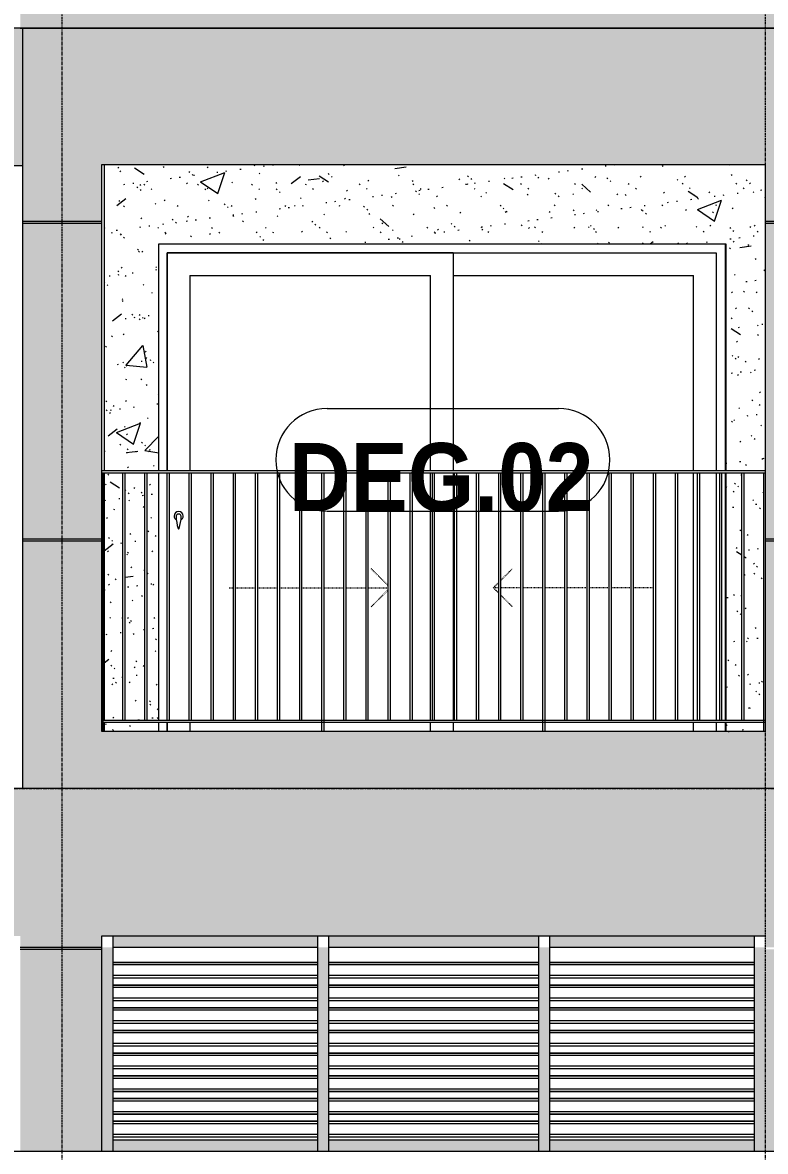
# Model space of a CAD drawing. Header units: millimetres. Extents: x 9199 to 175431, y -4466 to 35300.
# Drawn here: x 69762 to 73037, y 600 to 5575 of the extents above; entities that cross this region are included whole.
import ezdxf

# ---------------------------------------------------------------- set-up
doc = ezdxf.new("R2010")
doc.units = ezdxf.units.MM
for name, pattern in [('Centre', [31.75, 6.35, -4.7625, 15.875, -4.7625]), ('Dash', [6, 3, -3]), ('Grid Line', [22.225, 12.7, -3.175, 3.175, -3.175])]:
    doc.linetypes.add(name, pattern=pattern)
for name, color, linetype, lineweight in [('0-1', 7, 'Continuous', 5), ('A-DOOR', 31, 'Continuous', 9), ('A-DOOR-FRAM', 31, 'Continuous', 9), ('A-DOOR-HDLN', 31, 'Dash', 18), ('A-DOOR-IDEN', 31, 'Continuous', 9), ('A-FLOR-HRAL', 11, 'Continuous', 9), ('A-FLOR-LEVL-2', 51, 'Centre', 9), ('A-GLAZ-CWMG', 51, 'Continuous', 9), ('A-WALL', 113, 'Continuous', 9), ('A-WALL-PATT', 111, 'Continuous', 9), ('A-WALL-PATT-1', 9, 'Continuous', 9), ('A-WALL-PATT-2', 111, 'Continuous', 5), ('I-WALL-1', 7, 'Continuous', 9), ('S-GRID-1', 1, 'Grid Line', 9)]:
    doc.layers.add(name, color=color, linetype=linetype, lineweight=lineweight)
doc.styles.add('Arial_B_2', font='arialbd.ttf', dxfattribs={"width": 0.9, "height": 300})

# ---------------------------------------------------------------- blocks, each defined once
blk = doc.blocks.new('NCV_TKTC_TANG 1_rvt-1-TKCS_MẶT ĐỨNG HƯỚNG ĐÔNG')
at = {"layer": 'A-WALL-PATT-1'}
h = blk.add_hatch(dxfattribs=at)
h.set_pattern_fill('FP_2', color=256, style=0, pattern_type=2)
h.set_pattern_definition([(50, (51388.9, 1200), (1093.104, -95.634), [114.3, -1257.3]), (355, (51388.9, 1200), (-211.46, 1146.34), [91.44, -1005.84]), (100.451, (51480, 1192), (881.656, 1050.7), [97.14, -1068.54]), (46.184, (51389, 1504.8), (1626.475, -252.26), [171.45, -1885.95]), (96.636, (51524.5, 1483.8), (1424.42, 1484.57), [145.71, -1602.81]), (351.184, (51389, 1504.8), (1424.43, 1484.55), [137.16, -1508.76]), (21, (51541.3, 1428.6), (909.686, -613.59), [114.3, -1257.3]), (326, (51541.3, 1428.6), (370.81, 1105.13), [91.44, -1005.84]), (71.451, (51617.1, 1377.5), (1280.503, 491.53), [97.14, -1068.54]), (37.5, (51388.93, 1200), (18.531, 507.33), [50.292, -943.356, 50.292, -970.788, -1009.65]), (37.5, (51388.93, 1200), (18.531, 507.33), [-2014.728, 50.292, -959.358]), (7.5, (51388.93, 1200), (400.918, 601.084), [50.292, -531.876, 50.292, -920.496, -384.81]), (7.5, (51388.93, 1200), (400.918, 601.084), [-1552.956, 50.292, -334.518]), (327.5, (51049.1, 1200), (813.545, -34.374), [50.292, -330.708, 50.292, -1138.428, -1577.34]), (327.5, (51049.1, 1200), (813.545, -34.374), [-1569.72, 50.292, -1527.048]), (317.5, (50896.7, 1200), (888.775, 152.56), [50.292, -445.008, 50.292, -739.14, -1120.14]), (317.5, (50896.7, 1200), (888.775, 152.56), [-1284.73, 50.29, -1069.85])])
h.paths.add_polyline_path([(70121.9, 2450), (70362.4, 2450), (70362.4, 2490), (70121.9, 2490), (70121.9, 2457.2)])
h.paths.add_polyline_path([(73030.3, 2450), (73030.3, 2490), (72862.4, 2490), (72862.4, 2450)])
h.paths.add_polyline_path([(73030.3, 2500), (73030.3, 3590), (72942.9, 3590), (72942.9, 2500), (72995, 2500)])
h.paths.add_polyline_path([(70204.4, 2500), (70204.4, 3590), (70121.9, 3590), (70121.9, 2500), (70176.9, 2500)])
h.paths.add_polyline_path([(70301.8, 2500), (70301.8, 3590), (70214.4, 3590), (70214.4, 2500)])
h.paths.add_polyline_path([(70311.8, 2500), (70362.4, 2500), (70362.4, 3590), (70311.8, 3590), (70311.8, 2737.1)])
h.paths.add_polyline_path([(72862.4, 2500), (72932.9, 2500), (72932.9, 3590), (72862.4, 3590), (72862.4, 2663.1)])
h.paths.add_polyline_path([(73035.7, 3590), (73035.7, 4950), (70121.9, 4950), (70121.9, 3600), (70362.4, 3600), (70362.4, 4600), (72862.4, 4600), (72862.4, 3600), (73035.3, 3600), (73035.3, 3590)])
h = blk.add_hatch(dxfattribs=at)
h.set_pattern_fill('FP_3', color=256, style=0, pattern_type=2)
h.set_pattern_definition([(37.5, (51388.93, 1200), (-4.79953, 146.8239), [5.029, -110.795, 5.029, -124.511, -123.825]), (37.5, (51388.93, 1200), (-4.79953, 146.8239), [-245.364, 5.029, -118.796]), (7.5, (51388.93, 1200), (134.8574, 215.0472), [5.029, -57.455, 5.029, -99.365, -40.005]), (7.5, (51388.93, 1200), (134.8574, 215.0472), [-166.878, 5.029, -34.976]), (327.5, (51295.21, 1200), (237.29776, 0.4316), [5.029, -33.071, 5.029, -132.131, -179.07]), (327.5, (51295.21, 1200), (237.29776, 0.4316), [-175.26, 5.029, -174.041]), (317.5, (51295.2, 1200), (229.067, 66.8792), [5.029, -14.021, 5.029, -84.887, -102.87]), (317.5, (51295.2, 1200), (229.067, 66.8792), [-108.966, 5.029, -97.841])])
h.paths.add_polyline_path([(70121.9, 2450), (70362.4, 2450), (70362.4, 2490), (70121.9, 2490), (70121.9, 2457.2)])
h.paths.add_polyline_path([(73030.3, 2450), (73030.3, 2490), (72862.4, 2490), (72862.4, 2450)])
h.paths.add_polyline_path([(73030.3, 2500), (73030.3, 3590), (72942.9, 3590), (72942.9, 2500), (72995, 2500)])
h.paths.add_polyline_path([(70204.4, 2500), (70204.4, 3590), (70121.9, 3590), (70121.9, 2500), (70176.9, 2500)])
h.paths.add_polyline_path([(70301.8, 2500), (70301.8, 3590), (70214.4, 3590), (70214.4, 2500)])
h.paths.add_polyline_path([(70311.8, 2500), (70362.4, 2500), (70362.4, 3590), (70311.8, 3590), (70311.8, 2737.1)])
h.paths.add_polyline_path([(72862.4, 2500), (72932.9, 2500), (72932.9, 3590), (72862.4, 3590), (72862.4, 2663.1)])
h.paths.add_polyline_path([(73035.7, 3590), (73035.7, 4950), (70121.9, 4950), (70121.9, 3600), (70362.4, 3600), (70362.4, 4600), (72862.4, 4600), (72862.4, 3600), (73035.3, 3600), (73035.3, 3590)])
at = {"layer": 'I-WALL-1'}
for p, q in [((70121.9, 4950), (70121.9, 3600)), ((70362.4, 3600), (70362.4, 4600)), ((70362.4, 4600), (72862.4, 4600)), ((72862.4, 4600), (72862.4, 3600)), ((70121.9, 3590), (70121.9, 2500)), ((70362.4, 2500), (70362.4, 3590)), ((72862.4, 3590), (72862.4, 2500)), ((70121.9, 2490), (70121.9, 2450)), ((70362.4, 2450), (70362.4, 2490)), ((72862.4, 2490), (72862.4, 2450))]:
    blk.add_line(p, q, dxfattribs=at)
blk = doc.blocks.new('Railing - 10mm-1251313-TKCS_MẶT ĐỨNG HƯỚNG ĐÔNG')
at = {"layer": 'A-FLOR-HRAL'}
for p, q in [((70204.4, 2500), (70204.4, 3590)), ((70214.4, 2500), (70214.4, 3590))]:
    blk.add_line(p, q, dxfattribs=at)
blk = doc.blocks.new('Railing - 50 x 10mm-1251315-TKCS_MẶT ĐỨNG HƯỚNG ĐÔNG')
at = {"layer": 'A-FLOR-HRAL'}
for p, q in [((71081.4, 3590), (71091.4, 3590)), ((71081.4, 2450), (71081.4, 3590)), ((71091.4, 2450), (71091.4, 3590))]:
    blk.add_line(p, q, dxfattribs=at)
blk = doc.blocks.new('Railing - 50 x 10mm-1251311-TKCS_MẶT ĐỨNG HƯỚNG ĐÔNG')
at = {"layer": 'A-FLOR-HRAL'}
for p in [(70111.9, 3590), (70116.9, 2450)]:
    blk.add_line(p, (70116.9, 3590), dxfattribs=at)
blk = doc.blocks.new('Railing - 50 x 10mm-V40-TKCS_MẶT ĐỨNG HƯỚNG ĐÔNG')
at = {"layer": 'A-FLOR-HRAL'}
for p, q in [((73030.3, 3590), (73035.7, 3590)), ((73030.3, 2450), (73030.3, 3590))]:
    blk.add_line(p, q, dxfattribs=at)
blk = doc.blocks.new('Railing - Railing-3224903-TKCS_MẶT ĐỨNG HƯỚNG ĐÔNG')
at = {"layer": 'A-FLOR-HRAL'}
for p, q in [((70111.9, 2500), (73035.3, 2500)), ((73035.3, 2490), (70111.9, 2490)), ((73035.3, 2500), (73035.3, 2490))]:
    blk.add_line(p, q, dxfattribs=at)
for name, p in [('Railing - 50 x 10mm-1251311-TKCS_MẶT ĐỨNG HƯỚNG ĐÔNG', (0, 0)), ('Railing - 10mm-1251313-TKCS_MẶT ĐỨNG HƯỚNG ĐÔNG', (0, 0)), ('Railing - 10mm-1251313-TKCS_MẶT ĐỨNG HƯỚNG ĐÔNG', (97.4, 0)), ('Railing - 10mm-1251313-TKCS_MẶT ĐỨNG HƯỚNG ĐÔNG', (194.9, 0)), ('Railing - 10mm-1251313-TKCS_MẶT ĐỨNG HƯỚNG ĐÔNG', (292.3, 0)), ('Railing - 10mm-1251313-TKCS_MẶT ĐỨNG HƯỚNG ĐÔNG', (389.8, 0)), ('Railing - 10mm-1251313-TKCS_MẶT ĐỨNG HƯỚNG ĐÔNG', (487.2, 0)), ('Railing - 10mm-1251313-TKCS_MẶT ĐỨNG HƯỚNG ĐÔNG', (584.7, 0)), ('Railing - 10mm-1251313-TKCS_MẶT ĐỨNG HƯỚNG ĐÔNG', (682.1, 0)), ('Railing - 10mm-1251313-TKCS_MẶT ĐỨNG HƯỚNG ĐÔNG', (779.6, 0)), ('Railing - 50 x 10mm-1251315-TKCS_MẶT ĐỨNG HƯỚNG ĐÔNG', (0, 0)), ('Railing - 10mm-1251313-TKCS_MẶT ĐỨNG HƯỚNG ĐÔNG', (974.5, 0)), ('Railing - 10mm-1251313-TKCS_MẶT ĐỨNG HƯỚNG ĐÔNG', (1071.9, 0)), ('Railing - 10mm-1251313-TKCS_MẶT ĐỨNG HƯỚNG ĐÔNG', (1169.3, 0)), ('Railing - 10mm-1251313-TKCS_MẶT ĐỨNG HƯỚNG ĐÔNG', (1266.8, 0)), ('Railing - 10mm-1251313-TKCS_MẶT ĐỨNG HƯỚNG ĐÔNG', (1364.2, 0)), ('Railing - 10mm-1251313-TKCS_MẶT ĐỨNG HƯỚNG ĐÔNG', (1461.7, 0)), ('Railing - 10mm-1251313-TKCS_MẶT ĐỨNG HƯỚNG ĐÔNG', (1559.1, 0)), ('Railing - 10mm-1251313-TKCS_MẶT ĐỨNG HƯỚNG ĐÔNG', (1656.6, 0)), ('Railing - 10mm-1251313-TKCS_MẶT ĐỨNG HƯỚNG ĐÔNG', (1754, 0)), ('Railing - 50 x 10mm-1251315-TKCS_MẶT ĐỨNG HƯỚNG ĐÔNG', (974.5, 0)), ('Railing - 10mm-1251313-TKCS_MẶT ĐỨNG HƯỚNG ĐÔNG', (1948.9, 0)), ('Railing - 10mm-1251313-TKCS_MẶT ĐỨNG HƯỚNG ĐÔNG', (2046.4, 0)), ('Railing - 10mm-1251313-TKCS_MẶT ĐỨNG HƯỚNG ĐÔNG', (2143.8, 0)), ('Railing - 10mm-1251313-TKCS_MẶT ĐỨNG HƯỚNG ĐÔNG', (2241.3, 0)), ('Railing - 10mm-1251313-TKCS_MẶT ĐỨNG HƯỚNG ĐÔNG', (2338.7, 0)), ('Railing - 10mm-1251313-TKCS_MẶT ĐỨNG HƯỚNG ĐÔNG', (2436.1, 0)), ('Railing - 10mm-1251313-TKCS_MẶT ĐỨNG HƯỚNG ĐÔNG', (2533.6, 0)), ('Railing - 10mm-1251313-TKCS_MẶT ĐỨNG HƯỚNG ĐÔNG', (2631, 0)), ('Railing - 10mm-1251313-TKCS_MẶT ĐỨNG HƯỚNG ĐÔNG', (2728.5, 0)), ('Railing - 50 x 10mm-V40-TKCS_MẶT ĐỨNG HƯỚNG ĐÔNG', (0, 0))]:
    blk.add_blockref(name, p)
blk = doc.blocks.new('Top Rail Type - Top Rail_Internal_-3224906-TKCS_MẶT ĐỨNG HƯỚNG ĐÔNG')
at = {"layer": 'A-FLOR-HRAL'}
for p, q in [((73035.3, 3600), (70111.9, 3600)), ((70111.9, 3590), (73035.3, 3590)), ((73035.3, 3600), (73035.3, 3590))]:
    blk.add_line(p, q, dxfattribs=at)
blk = doc.blocks.new('DEG_02-DEG_03 - DEG_02-2500x2400mm-CỬA ĐI 02 CÁNH TRƯỢT-V46-TKCS_MẶT ĐỨNG HƯỚNG ĐÔNG')
at = {"layer": 'A-DOOR'}
for p, q in [((70400.3, 3600), (70400.3, 4560)), ((71660.3, 4560), (70400.3, 4560)), ((71660.3, 4560), (71660.3, 3600)), ((70500.3, 4460), (71560.3, 4460)), ((70500.3, 4460), (70500.3, 3600)), ((71560.3, 3600), (71560.3, 4460)), ((71660.3, 4460), (72720.3, 4460)), ((72720.3, 3600), (72720.3, 4460)), ((71560.3, 2500), (71560.3, 3590)), ((71660.3, 3590), (71660.3, 2500)), ((72720.3, 2500), (72720.3, 3590)), ((70400.3, 2450), (70400.3, 2490)), ((70500.3, 2490), (70500.3, 2450)), ((71560.3, 2450), (71560.3, 2490)), ((71660.3, 2490), (71660.3, 2450)), ((72720.3, 2450), (72720.3, 2490))]:
    blk.add_line(p, q, dxfattribs=at)
at = {"layer": 'A-DOOR', "flags": 128}
blk.add_lwpolyline([(70451.8, 3408.7), (70451.8, 3408.7), (70451.8, 3408.7), (70451.8, 3408.7), (70451.8, 3408.7), (70451.8, 3408.7), (70451.8, 3408.7), (70451.7, 3408.7), (70451.7, 3408.7), (70451.7, 3408.7), (70451.7, 3408.7), (70451.6, 3408.7), (70451.6, 3408.7), (70451.6, 3408.7), (70451.5, 3408.7), (70451.5, 3408.7), (70451.5, 3408.7), (70451.4, 3408.7), (70451.4, 3408.7), (70451.4, 3408.7), (70451.3, 3408.7), (70451.3, 3408.7), (70451.2, 3408.7), (70451.2, 3408.7), (70451.1, 3408.7), (70451.1, 3408.7), (70451, 3408.7), (70451, 3408.7), (70450.9, 3408.7), (70450.9, 3408.7), (70450.8, 3408.7), (70450.7, 3408.7), (70450.7, 3408.7), (70450.6, 3408.7), (70450.6, 3408.7), (70450.5, 3408.7), (70450.4, 3408.7), (70450.4, 3408.7), (70450.3, 3408.7), (70450.3, 3408.7), (70450.2, 3408.7), (70450.1, 3408.7), (70450.1, 3408.7), (70450, 3408.7), (70450, 3408.7), (70449.9, 3408.7), (70449.9, 3408.7), (70449.8, 3408.7), (70449.7, 3408.7), (70449.7, 3408.7), (70449.6, 3408.7), (70449.6, 3408.7), (70449.5, 3408.7), (70449.5, 3408.7), (70449.4, 3408.7), (70449.4, 3408.7), (70449.3, 3408.7), (70449.3, 3408.7), (70449.2, 3408.7), (70449.2, 3408.7), (70449.2, 3408.7), (70449.1, 3408.7), (70449.1, 3408.7), (70449.1, 3408.7), (70449, 3408.7), (70449, 3408.7), (70449, 3408.7), (70448.9, 3408.7), (70448.9, 3408.7), (70448.9, 3408.7), (70448.9, 3408.7), (70448.9, 3408.7), (70448.8, 3408.7), (70448.8, 3408.7), (70448.8, 3408.7), (70448.8, 3408.7), (70448.8, 3408.7)], dxfattribs=at)
at = {"layer": 'A-DOOR'}
for centre, radius, start, end in [((70450.3, 3400), 20, 0, 180), ((70450.3, 3400), 20, 180, 240), ((70448.8, 3399.2), 9.45, 90, 180), ((70604.1, 3399.2), 164.8, 180, 199.134), ((70451.8, 3399.2), 9.45, 0, 90), ((70296.5, 3399.2), 164.8, 340.866, 0), ((70450.3, 3400), 20, 300, 0), ((70450.7, 3346), 2.34, 199.134, 261.031), ((70449.9, 3346), 2.34, 278.969, 340.866)]:
    blk.add_arc(centre, radius, start, end, dxfattribs=at)
at = {"layer": 'A-DOOR-FRAM'}
for p, q in [((72860.3, 3600), (72860.3, 4600)), ((70400.3, 4560), (70400.3, 3600)), ((70400.3, 4560), (72820.3, 4560)), ((72820.3, 4560), (72820.3, 3600)), ((72820.3, 3590), (72820.3, 2500)), ((72860.3, 2500), (72860.3, 3590)), ((70400.3, 2490), (70400.3, 2450)), ((72820.3, 2490), (72820.3, 2450)), ((72860.3, 2450), (72860.3, 2490))]:
    blk.add_line(p, q, dxfattribs=at)
at = {"layer": 'A-DOOR-HDLN'}
for p, q in [((71373.7, 3093.6), (71298.2, 3169.1)), ((71871, 3117.6), (71922.4, 3169.1)), ((71837.6, 3084.2), (71861, 3107.6)), ((70673.1, 3084.2), (70691.6, 3084.2)), ((70701.6, 3084.2), (70789.1, 3084.2)), ((70799.1, 3084.2), (70886.5, 3084.2)), ((70896.5, 3084.2), (70983.9, 3084.2)), ((70993.9, 3084.2), (71081.4, 3084.2)), ((71091.4, 3084.2), (71178.8, 3084.2)), ((71188.8, 3084.2), (71276.3, 3084.2)), ((71286.3, 3084.2), (71373.7, 3084.2)), ((71373.7, 3074.9), (71298.2, 2999.4)), ((71837.6, 3084.2), (71861, 3060.8)), ((71861, 3084.2), (71837.6, 3084.2)), ((71958.4, 3084.2), (71871, 3084.2)), ((71871, 3050.8), (71922.4, 2999.4)), ((72055.9, 3084.2), (71968.4, 3084.2)), ((72153.3, 3084.2), (72065.9, 3084.2)), ((72250.7, 3084.2), (72163.3, 3084.2)), ((72348.2, 3084.2), (72260.7, 3084.2)), ((72445.6, 3084.2), (72358.2, 3084.2)), ((72543.1, 3084.2), (72455.6, 3084.2))]:
    blk.add_line(p, q, dxfattribs=at)
blk = doc.blocks.new('Rectangular Mullion - 50 x 100mm-3089682-TKCS_MẶT ĐỨNG HƯỚNG ĐÔNG')
at = {"layer": 'A-GLAZ-CWMG'}
blk.add_hatch(color=256, dxfattribs=at).paths.add_polyline_path([(72293.2, 1500), (72986.9, 1500), (72986.9, 1550), (72086.9, 1550), (72086.9, 1500)])
for p, q in [((72086.9, 1500), (72086.9, 1550)), ((72986.9, 1550), (72986.9, 1500)), ((72086.9, 1500), (72986.9, 1500))]:
    blk.add_line(p, q, dxfattribs=at)
blk = doc.blocks.new('Rectangular Mullion - 50 x 100mm-3089696-TKCS_MẶT ĐỨNG HƯỚNG ĐÔNG')
at = {"layer": 'A-GLAZ-CWMG'}
blk.add_hatch(color=256, dxfattribs=at).paths.add_polyline_path([(71764.1, 1500), (72036.9, 1500), (72036.9, 1550), (71111.9, 1550), (71111.9, 1500), (71235, 1500)])
for p, q in [((71111.9, 1500), (71111.9, 1550)), ((72036.9, 1550), (72036.9, 1500)), ((71111.9, 1500), (72036.9, 1500))]:
    blk.add_line(p, q, dxfattribs=at)
blk = doc.blocks.new('Rectangular Mullion - 50 x 100mm-3089684-TKCS_MẶT ĐỨNG HƯỚNG ĐÔNG')
at = {"layer": 'A-GLAZ-CWMG'}
blk.add_hatch(color=256, dxfattribs=at).paths.add_polyline_path([(70161.9, 600), (71061.9, 600), (71061.9, 650), (70161.9, 650)])
for p, q in [((70161.9, 600), (70161.9, 650)), ((71061.9, 650), (70161.9, 650)), ((71061.9, 650), (71061.9, 600))]:
    blk.add_line(p, q, dxfattribs=at)
blk = doc.blocks.new('Rectangular Mullion - 50 x 100mm-3089697-TKCS_MẶT ĐỨNG HƯỚNG ĐÔNG')
at = {"layer": 'A-GLAZ-CWMG'}
blk.add_hatch(color=256, dxfattribs=at).paths.add_polyline_path([(71111.9, 600), (72036.9, 600), (72036.9, 650), (71111.9, 650)])
for p, q in [((71111.9, 600), (71111.9, 650)), ((72036.9, 650), (71111.9, 650)), ((72036.9, 650), (72036.9, 600))]:
    blk.add_line(p, q, dxfattribs=at)
blk = doc.blocks.new('Rectangular Mullion - 50 x 100mm-V85-TKCS_MẶT ĐỨNG HƯỚNG ĐÔNG')
at = {"layer": 'A-GLAZ-CWMG'}
blk.add_hatch(color=256, dxfattribs=at).paths.add_polyline_path([(45161.9, 600), (45161.9, 700), (45111.9, 700), (45111.9, 600)])
blk.add_line((45111.9, 700), (45111.9, 600), dxfattribs=at)
blk = doc.blocks.new('Rectangular Mullion - 50 x 100mm-3089666-TKCS_MẶT ĐỨNG HƯỚNG ĐÔNG')
at = {"layer": 'A-GLAZ-CWMG'}
blk.add_hatch(color=256, dxfattribs=at).paths.add_polyline_path([(21385.3, 700), (21385.3, 800), (21335.3, 800), (21335.3, 700)])
blk.add_line((21335.3, 800), (21335.3, 700), dxfattribs=at)
blk = doc.blocks.new('Rectangular Mullion - 50 x 100mm-V86-TKCS_MẶT ĐỨNG HƯỚNG ĐÔNG')
at = {"layer": 'A-GLAZ-CWMG'}
blk.add_hatch(color=256, dxfattribs=at).paths.add_polyline_path([(40586.9, 600), (40636.9, 600), (40635.6, 700), (40586.9, 700)])
blk.add_line((40636.9, 600), (40636.9, 700), dxfattribs=at)
blk = doc.blocks.new('Rectangular Mullion - 50 x 100mm-3089670-TKCS_MẶT ĐỨNG HƯỚNG ĐÔNG')
at = {"layer": 'A-GLAZ-CWMG'}
blk.add_hatch(color=256, dxfattribs=at).paths.add_polyline_path([(17614.4, 700), (17636.9, 700), (17636.9, 800), (17586.9, 800), (17586.9, 700)])
blk.add_line((17636.9, 700), (17636.9, 800), dxfattribs=at)
blk = doc.blocks.new('Rectangular Mullion - MULLION LA SACH-3089686-TKCS_MẶT ĐỨNG HƯỚNG ĐÔNG')
at = {"layer": 'A-GLAZ-CWMG'}
for p, q in [((70161.9, 734.3), (71061.9, 734.3)), ((70161.9, 733.3), (71061.9, 733.3)), ((70161.9, 733.2), (71061.9, 733.2)), ((70161.9, 723.5), (71061.9, 723.5)), ((70161.9, 676.5), (71061.9, 676.5)), ((70161.9, 665), (71061.9, 665)), ((70161.9, 664.8), (71061.9, 664.8))]:
    blk.add_line(p, q, dxfattribs=at)
blk = doc.blocks.new('Rectangular Mullion - MULLION LA SACH-3089698-TKCS_MẶT ĐỨNG HƯỚNG ĐÔNG')
at = {"layer": 'A-GLAZ-CWMG'}
for p, q in [((71111.9, 734.3), (72036.9, 734.3)), ((71111.9, 733.3), (72036.9, 733.3)), ((71111.9, 733.2), (72036.9, 733.2)), ((71111.9, 723.5), (72036.9, 723.5)), ((71111.9, 676.5), (72036.9, 676.5)), ((71111.9, 665), (72036.9, 665)), ((71111.9, 664.8), (72036.9, 664.8))]:
    blk.add_line(p, q, dxfattribs=at)
blk = doc.blocks.new('Rectangular Mullion - 50 x 100mm-V87-TKCS_MẶT ĐỨNG HƯỚNG ĐÔNG')
at = {"layer": 'A-GLAZ-CWMG'}
blk.add_hatch(color=256, dxfattribs=at).paths.add_polyline_path([(41699.4, 600), (41699.4, 700), (41649.4, 700), (41649.4, 600)])
for p, q in [((41649.4, 700), (41649.4, 600)), ((41699.4, 600), (41699.4, 700))]:
    blk.add_line(p, q, dxfattribs=at)
blk = doc.blocks.new('Rectangular Mullion - 50 x 100mm-3089658-TKCS_MẶT ĐỨNG HƯỚNG ĐÔNG')
at = {"layer": 'A-GLAZ-CWMG'}
blk.add_hatch(color=256, dxfattribs=at).paths.add_polyline_path([(18561.5, 700), (18561.5, 800), (18511.5, 800), (18511.5, 700)])
for p, q in [((18511.5, 800), (18511.5, 700)), ((18561.5, 700), (18561.5, 800))]:
    blk.add_line(p, q, dxfattribs=at)
blk = doc.blocks.new('STN_Door Tag - STN_Door Tag-1788670-TKCS_MẶT ĐỨNG HƯỚNG ĐÔNG')
at = {"layer": 'A-DOOR-IDEN'}
for p, q in [((34026.9, 2034.3), (35047, 2034.3)), ((34026.9, 1581.5), (35047, 1581.5))]:
    blk.add_line(p, q, dxfattribs=at)
for centre, start, end in [((34026.9, 1807.9), 90, 270), ((35047, 1807.9), 270, 90)]:
    blk.add_arc(centre, 226.4, start, end, dxfattribs=at)

msp = doc.modelspace()

# ---------------------------------------------------------------- hatches: boundary and pattern name
at = {"layer": 'A-WALL-PATT'}
h = msp.add_hatch(color=256, dxfattribs=at)
h.paths.add_polyline_path([(72293.2, 5550), (73239, 5550), (73239, 8950), (69761.9, 8950), (69761.9, 8350), (69751.9, 8350), (69751.9, 5550), (70176.9, 5550)])
h.paths.add_polyline_path([(73035.7, 5800), (70111.9, 5800), (70111.9, 8350), (73035.7, 8350), (73035.7, 5983.2)])
at = {"layer": 'A-WALL-PATT-2'}
for points in [[(69762.3, 4945.8), (69762.3, 5550), (68136.9, 5550), (68136.9, 4945.8), (69118.7, 4945.8)], [(70111.9, 4690), (70111.9, 4700), (69762.3, 4700), (69762.3, 4690)], [(73104.8, 4690), (73239, 4690), (73239, 4700), (73035.7, 4700), (73035.7, 4690)], [(70111.9, 3290), (70111.9, 3300), (69762.3, 3300), (69762.3, 3290)], [(73239, 3290), (73239, 3300), (73035.7, 3300), (73035.7, 3290)], [(70111.9, 1490), (70111.9, 1500), (69751.9, 1500), (69751.9, 1490)]]:
    msp.add_hatch(color=256, dxfattribs=at).paths.add_polyline_path(points)
h = msp.add_hatch(color=256, dxfattribs=at)
h.paths.add_polyline_path([(72293.2, 2200), (73239, 2200), (73239, 3290), (73035.7, 3290), (73035.7, 2450), (70111.9, 2450), (70111.9, 3290), (69762.3, 3290), (69762.3, 2200), (70176.9, 2200)])
h.paths.add_polyline_path([(73035.7, 3300), (73239, 3300), (73239, 4690), (73035.7, 4690), (73035.7, 3819.1)])
h.paths.add_polyline_path([(70111.9, 3300), (70111.9, 4690), (69762.3, 4690), (69762.3, 3300)])
h.paths.add_polyline_path([(69762.3, 4700), (70111.9, 4700), (70111.9, 4950), (73035.7, 4950), (73035.7, 4700), (73239, 4700), (73239, 5550), (69762.3, 5550), (69762.3, 4901.2)])
h = msp.add_hatch(color=256, dxfattribs=at)
h.paths.add_polyline_path([(73036.9, 600), (73240.3, 600), (73240.3, 1490), (73036.9, 1490), (73036.9, 1114.1)])
h.paths.add_polyline_path([(70111.9, 600), (70111.9, 1490), (69751.9, 1490), (69751.9, 600)])
h.paths.add_polyline_path([(73036.9, 1500), (73240.3, 1500), (73240.3, 2200), (65033.3, 2200), (65033.3, 1550), (69751.9, 1550), (69751.9, 1500), (70111.9, 1500), (70111.9, 1550), (73036.9, 1550)])

# ---------------------------------------------------------------- linework, layer by layer
at = {"layer": 'A-FLOR-LEVL-2'}
msp.add_line((9199.1, 2200), (84597.8, 2200), dxfattribs=at)
at = {"layer": 'A-WALL'}
for p, q in [((69762.3, 5550), (68136.9, 5550)), ((69751.9, 5550), (76536.9, 5550)), ((76546.9, 5550), (69762.3, 5550)), ((69762.3, 5550), (69762.3, 2200)), ((68136.9, 4945.8), (69762.3, 4945.8)), ((70111.9, 4950), (73035.7, 4950)), ((70111.9, 2450), (70111.9, 4950)), ((73035.7, 4950), (73035.7, 2450)), ((69762.3, 4700), (70111.9, 4700)), ((70111.9, 4690), (69762.3, 4690)), ((73035.7, 4700), (76546.9, 4700)), ((76546.9, 4690), (73035.7, 4690)), ((69762.3, 3300), (70111.9, 3300)), ((70111.9, 3290), (69762.3, 3290)), ((73035.7, 3300), (74235.3, 3300)), ((74235.3, 3290), (73035.7, 3290)), ((73035.7, 2450), (70111.9, 2450)), ((78246.9, 2200), (48648, 2200)), ((70111.9, 600), (70111.9, 1550)), ((70111.9, 1550), (73036.9, 1550)), ((69751.9, 1500), (70111.9, 1500)), ((70111.9, 1490), (69751.9, 1490)), ((79428.2, 600), (37026.9, 600))]:
    msp.add_line(p, q, dxfattribs=at)
at = {"layer": 'S-GRID-1'}
for p, q in [((69936.9, 1454.4), (69936.9, 30542.5)), ((73036.9, 1454.4), (73036.9, 30542.5)), ((69936.9, -2295.6), (69936.9, 1454.4)), ((73036.9, -2295.6), (73036.9, 1454.4))]:
    msp.add_line(p, q, dxfattribs=at)

# ---------------------------------------------------------------- block references
at = {"layer": '0-1'}
msp.add_blockref('NCV_TKTC_TANG 1_rvt-1-TKCS_MẶT ĐỨNG HƯỚNG ĐÔNG', (0, 0), dxfattribs=at)
at = {"layer": 'A-DOOR'}
msp.add_blockref('DEG_02-DEG_03 - DEG_02-2500x2400mm-CỬA ĐI 02 CÁNH TRƯỢT-V46-TKCS_MẶT ĐỨNG HƯỚNG ĐÔNG', (0, 0), dxfattribs=at)
at = {"layer": 'A-DOOR-IDEN'}
msp.add_blockref('STN_Door Tag - STN_Door Tag-1788670-TKCS_MẶT ĐỨNG HƯỚNG ĐÔNG', (37077.9, 1839.9), dxfattribs=at)
at = {"layer": 'A-FLOR-HRAL'}
for name in ['Top Rail Type - Top Rail_Internal_-3224906-TKCS_MẶT ĐỨNG HƯỚNG ĐÔNG', 'Railing - Railing-3224903-TKCS_MẶT ĐỨNG HƯỚNG ĐÔNG']:
    msp.add_blockref(name, (0, 0), dxfattribs=at)
at = {"layer": 'A-GLAZ-CWMG'}
for name, p in [('Rectangular Mullion - 50 x 100mm-3089682-TKCS_MẶT ĐỨNG HƯỚNG ĐÔNG', (-1925, 0)), ('Rectangular Mullion - 50 x 100mm-3089696-TKCS_MẶT ĐỨNG HƯỚNG ĐÔNG', (0, 0)), ('Rectangular Mullion - 50 x 100mm-3089682-TKCS_MẶT ĐỨNG HƯỚNG ĐÔNG', (0, 0)), ('Rectangular Mullion - 50 x 100mm-3089670-TKCS_MẶT ĐỨNG HƯỚNG ĐÔNG', (52525, 700)), ('Rectangular Mullion - 50 x 100mm-3089658-TKCS_MẶT ĐỨNG HƯỚNG ĐÔNG', (52550.4, 700)), ('Rectangular Mullion - 50 x 100mm-3089658-TKCS_MẶT ĐỨNG HƯỚNG ĐÔNG', (53525.4, 700)), ('Rectangular Mullion - 50 x 100mm-3089666-TKCS_MẶT ĐỨNG HƯỚNG ĐÔNG', (51651.6, 700)), ('Rectangular Mullion - 50 x 100mm-3089670-TKCS_MẶT ĐỨNG HƯỚNG ĐÔNG', (52525, 600)), ('Rectangular Mullion - MULLION LA SACH-3089686-TKCS_MẶT ĐỨNG HƯỚNG ĐÔNG', (0, 700)), ('Rectangular Mullion - 50 x 100mm-3089658-TKCS_MẶT ĐỨNG HƯỚNG ĐÔNG', (52550.4, 600)), ('Rectangular Mullion - MULLION LA SACH-3089698-TKCS_MẶT ĐỨNG HƯỚNG ĐÔNG', (0, 700)), ('Rectangular Mullion - 50 x 100mm-3089658-TKCS_MẶT ĐỨNG HƯỚNG ĐÔNG', (53525.4, 600)), ('Rectangular Mullion - MULLION LA SACH-3089686-TKCS_MẶT ĐỨNG HƯỚNG ĐÔNG', (1925, 700)), ('Rectangular Mullion - 50 x 100mm-3089666-TKCS_MẶT ĐỨNG HƯỚNG ĐÔNG', (51651.6, 600)), ('Rectangular Mullion - 50 x 100mm-3089670-TKCS_MẶT ĐỨNG HƯỚNG ĐÔNG', (52525, 500)), ('Rectangular Mullion - MULLION LA SACH-3089686-TKCS_MẶT ĐỨNG HƯỚNG ĐÔNG', (0, 600)), ('Rectangular Mullion - 50 x 100mm-3089658-TKCS_MẶT ĐỨNG HƯỚNG ĐÔNG', (52550.4, 500)), ('Rectangular Mullion - MULLION LA SACH-3089698-TKCS_MẶT ĐỨNG HƯỚNG ĐÔNG', (0, 600)), ('Rectangular Mullion - 50 x 100mm-3089658-TKCS_MẶT ĐỨNG HƯỚNG ĐÔNG', (53525.4, 500)), ('Rectangular Mullion - MULLION LA SACH-3089686-TKCS_MẶT ĐỨNG HƯỚNG ĐÔNG', (1925, 600)), ('Rectangular Mullion - 50 x 100mm-3089666-TKCS_MẶT ĐỨNG HƯỚNG ĐÔNG', (51651.6, 500)), ('Rectangular Mullion - 50 x 100mm-3089670-TKCS_MẶT ĐỨNG HƯỚNG ĐÔNG', (52525, 400)), ('Rectangular Mullion - MULLION LA SACH-3089686-TKCS_MẶT ĐỨNG HƯỚNG ĐÔNG', (0, 500)), ('Rectangular Mullion - 50 x 100mm-3089658-TKCS_MẶT ĐỨNG HƯỚNG ĐÔNG', (52550.4, 400)), ('Rectangular Mullion - MULLION LA SACH-3089698-TKCS_MẶT ĐỨNG HƯỚNG ĐÔNG', (0, 500)), ('Rectangular Mullion - 50 x 100mm-3089658-TKCS_MẶT ĐỨNG HƯỚNG ĐÔNG', (53525.4, 400)), ('Rectangular Mullion - MULLION LA SACH-3089686-TKCS_MẶT ĐỨNG HƯỚNG ĐÔNG', (1925, 500)), ('Rectangular Mullion - 50 x 100mm-3089666-TKCS_MẶT ĐỨNG HƯỚNG ĐÔNG', (51651.6, 400)), ('Rectangular Mullion - 50 x 100mm-3089670-TKCS_MẶT ĐỨNG HƯỚNG ĐÔNG', (52525, 300)), ('Rectangular Mullion - MULLION LA SACH-3089686-TKCS_MẶT ĐỨNG HƯỚNG ĐÔNG', (0, 400)), ('Rectangular Mullion - 50 x 100mm-3089658-TKCS_MẶT ĐỨNG HƯỚNG ĐÔNG', (52550.4, 300)), ('Rectangular Mullion - MULLION LA SACH-3089698-TKCS_MẶT ĐỨNG HƯỚNG ĐÔNG', (0, 400)), ('Rectangular Mullion - 50 x 100mm-3089658-TKCS_MẶT ĐỨNG HƯỚNG ĐÔNG', (53525.4, 300)), ('Rectangular Mullion - MULLION LA SACH-3089686-TKCS_MẶT ĐỨNG HƯỚNG ĐÔNG', (1925, 400)), ('Rectangular Mullion - 50 x 100mm-3089666-TKCS_MẶT ĐỨNG HƯỚNG ĐÔNG', (51651.6, 300)), ('Rectangular Mullion - 50 x 100mm-3089670-TKCS_MẶT ĐỨNG HƯỚNG ĐÔNG', (52525, 200)), ('Rectangular Mullion - MULLION LA SACH-3089686-TKCS_MẶT ĐỨNG HƯỚNG ĐÔNG', (0, 300)), ('Rectangular Mullion - 50 x 100mm-3089658-TKCS_MẶT ĐỨNG HƯỚNG ĐÔNG', (52550.4, 200)), ('Rectangular Mullion - MULLION LA SACH-3089698-TKCS_MẶT ĐỨNG HƯỚNG ĐÔNG', (0, 300)), ('Rectangular Mullion - 50 x 100mm-3089658-TKCS_MẶT ĐỨNG HƯỚNG ĐÔNG', (53525.4, 200)), ('Rectangular Mullion - MULLION LA SACH-3089686-TKCS_MẶT ĐỨNG HƯỚNG ĐÔNG', (1925, 300)), ('Rectangular Mullion - 50 x 100mm-3089666-TKCS_MẶT ĐỨNG HƯỚNG ĐÔNG', (51651.6, 200)), ('Rectangular Mullion - 50 x 100mm-3089670-TKCS_MẶT ĐỨNG HƯỚNG ĐÔNG', (52525, 100)), ('Rectangular Mullion - MULLION LA SACH-3089686-TKCS_MẶT ĐỨNG HƯỚNG ĐÔNG', (0, 200)), ('Rectangular Mullion - 50 x 100mm-3089658-TKCS_MẶT ĐỨNG HƯỚNG ĐÔNG', (52550.4, 100)), ('Rectangular Mullion - MULLION LA SACH-3089698-TKCS_MẶT ĐỨNG HƯỚNG ĐÔNG', (0, 200)), ('Rectangular Mullion - 50 x 100mm-3089658-TKCS_MẶT ĐỨNG HƯỚNG ĐÔNG', (53525.4, 100)), ('Rectangular Mullion - MULLION LA SACH-3089686-TKCS_MẶT ĐỨNG HƯỚNG ĐÔNG', (1925, 200)), ('Rectangular Mullion - 50 x 100mm-3089666-TKCS_MẶT ĐỨNG HƯỚNG ĐÔNG', (51651.6, 100)), ('Rectangular Mullion - 50 x 100mm-3089670-TKCS_MẶT ĐỨNG HƯỚNG ĐÔNG', (52525, 0)), ('Rectangular Mullion - MULLION LA SACH-3089686-TKCS_MẶT ĐỨNG HƯỚNG ĐÔNG', (0, 100)), ('Rectangular Mullion - 50 x 100mm-3089658-TKCS_MẶT ĐỨNG HƯỚNG ĐÔNG', (52550.4, 0)), ('Rectangular Mullion - MULLION LA SACH-3089698-TKCS_MẶT ĐỨNG HƯỚNG ĐÔNG', (0, 100)), ('Rectangular Mullion - 50 x 100mm-3089658-TKCS_MẶT ĐỨNG HƯỚNG ĐÔNG', (53525.4, 0)), ('Rectangular Mullion - MULLION LA SACH-3089686-TKCS_MẶT ĐỨNG HƯỚNG ĐÔNG', (1925, 100)), ('Rectangular Mullion - 50 x 100mm-3089666-TKCS_MẶT ĐỨNG HƯỚNG ĐÔNG', (51651.6, 0)), ('Rectangular Mullion - 50 x 100mm-V86-TKCS_MẶT ĐỨNG HƯỚNG ĐÔNG', (29525, 0)), ('Rectangular Mullion - MULLION LA SACH-3089686-TKCS_MẶT ĐỨNG HƯỚNG ĐÔNG', (0, 0)), ('Rectangular Mullion - 50 x 100mm-V87-TKCS_MẶT ĐỨNG HƯỚNG ĐÔNG', (29412.5, 0)), ('Rectangular Mullion - MULLION LA SACH-3089698-TKCS_MẶT ĐỨNG HƯỚNG ĐÔNG', (0, 0)), ('Rectangular Mullion - 50 x 100mm-V87-TKCS_MẶT ĐỨNG HƯỚNG ĐÔNG', (30387.5, 0)), ('Rectangular Mullion - MULLION LA SACH-3089686-TKCS_MẶT ĐỨNG HƯỚNG ĐÔNG', (1925, 0)), ('Rectangular Mullion - 50 x 100mm-V85-TKCS_MẶT ĐỨNG HƯỚNG ĐÔNG', (27874.9, 0)), ('Rectangular Mullion - 50 x 100mm-3089684-TKCS_MẶT ĐỨNG HƯỚNG ĐÔNG', (0, 0)), ('Rectangular Mullion - 50 x 100mm-3089697-TKCS_MẶT ĐỨNG HƯỚNG ĐÔNG', (0, 0)), ('Rectangular Mullion - 50 x 100mm-3089684-TKCS_MẶT ĐỨNG HƯỚNG ĐÔNG', (1925, 0))]:
    msp.add_blockref(name, p, dxfattribs=at)

# ---------------------------------------------------------------- texts
at = {"layer": 'A-DOOR-IDEN', "insert": (71607.3, 3570), "char_height": 300, "width": 1375.65, "attachment_point": 5, "line_spacing_factor": 0.936439, "style": 'Arial_B_2'}
msp.add_mtext('\\pt6.75,13.5,20.25,27,33.75,40.5,47.25,54,60.75,67.5,74.25,81,87.75,94.5,101.25,108,114.75,121.5,128.25,135,141.75,148.5,155.25,162,168.75,175.5,182.25,189,195.75,202.5,209.25,216;DEG.02', dxfattribs=at)

doc.saveas('drawing.dxf')
